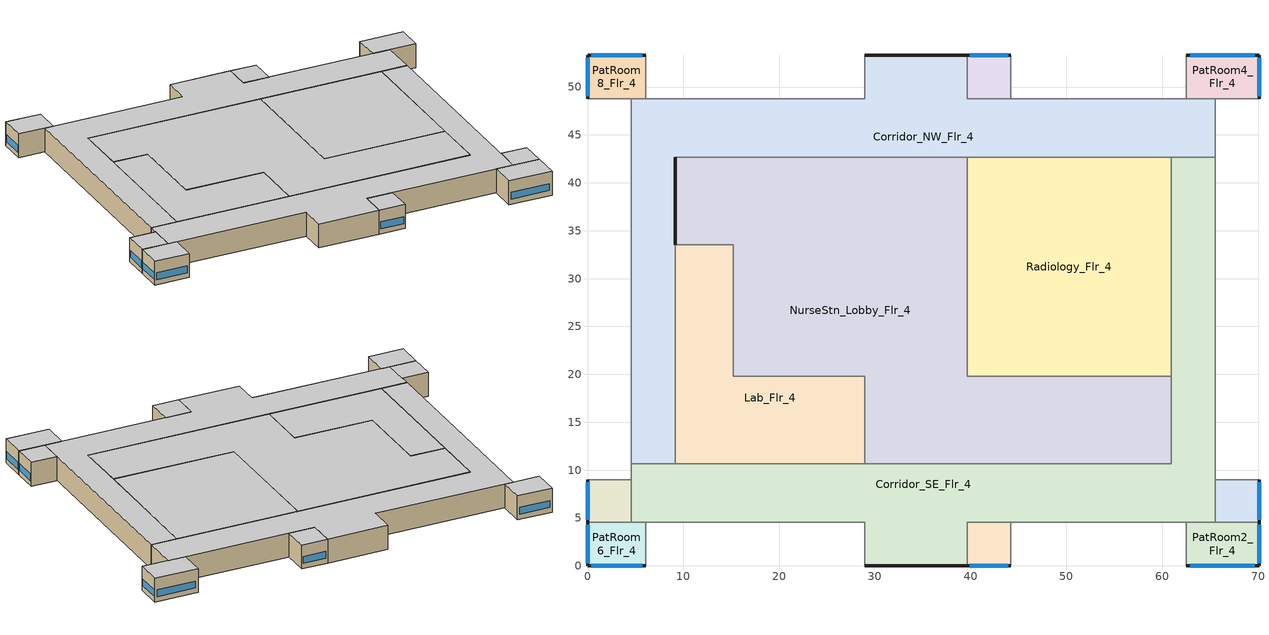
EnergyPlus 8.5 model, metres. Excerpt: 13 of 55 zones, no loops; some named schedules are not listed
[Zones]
PatRoom1_Mult10_Flr_4
 floor adiabatic (int_slab_floor): 44.2,4.57 44.2,0 39.62,0 39.62,4.57 z12.8
 wall outside (res_ext_wall): 39.62,0 44.2,0 z12.8:17.07
 wall adiabatic (int_wall): 44.2,0 44.2,4.57 39.62,4.57 39.62,0 z12.8:17.07
 window (Window_U_0.57_SHGC_0.39): 39.9,0 43.92,0 z13.72:14.94
 ceiling adiabatic (int_slab_ceiling): 39.62,4.57 39.62,0 44.2,0 44.2,4.57 z17.07
PatRoom2_Flr_4
 floor adiabatic (int_slab_floor): 70.1,4.57 70.1,0 62.48,0 62.48,4.57 z12.8
 wall outside (res_ext_wall): 62.48,0 70.1,0 70.1,4.57 z12.8:17.07
 wall adiabatic (int_wall): 70.1,4.57 62.48,4.57 62.48,0 z12.8:17.07
 window (Window_U_0.57_SHGC_0.39): 70.1,0.27 70.1,4.3 / 62.94,0 69.65,0 z13.72:14.94
 ceiling adiabatic (int_slab_ceiling): 62.48,4.57 62.48,0 70.1,0 70.1,4.57 z17.07
PatRoom3_Mult10_Flr_4
 floor adiabatic (int_slab_floor): 70.1,8.99 70.1,4.57 65.53,4.57 65.53,8.99 z12.8
 wall outside (res_ext_wall): 70.1,4.57 70.1,8.99 z12.8:17.07
 wall adiabatic (int_wall): 70.1,8.99 65.53,8.99 65.53,4.57 70.1,4.57 z12.8:17.07
 window (Window_U_0.57_SHGC_0.39): 70.1,4.84 70.1,8.73 z13.72:14.94
 ceiling adiabatic (int_slab_ceiling): 65.53,8.99 65.53,4.57 70.1,4.57 70.1,8.99 z17.07
PatRoom4_Flr_4
 floor adiabatic (int_slab_floor): 70.1,53.34 70.1,48.77 62.48,48.77 62.48,53.34 z12.8
 wall outside (res_ext_wall): 70.1,48.77 70.1,53.34 62.48,53.34 z12.8:17.07
 wall adiabatic (int_wall): 62.48,53.34 62.48,48.77 70.1,48.77 z12.8:17.07
 window (Window_U_0.57_SHGC_0.39): 69.65,53.34 62.94,53.34 / 70.1,49.04 70.1,53.07 z13.72:14.94
 ceiling adiabatic (int_slab_ceiling): 62.48,53.34 62.48,48.77 70.1,48.77 70.1,53.34 z17.07
PatRoom5_Mult10_Flr_4
 floor adiabatic (int_slab_floor): 44.2,53.34 44.2,48.77 39.62,48.77 39.62,53.34 z12.8
 wall outside (res_ext_wall): 44.2,53.34 39.62,53.34 z12.8:17.07
 wall adiabatic (int_wall): 39.62,53.34 39.62,48.77 44.2,48.77 44.2,53.34 z12.8:17.07
 window (Window_U_0.57_SHGC_0.39): 43.92,53.34 39.9,53.34 z13.72:14.94
 ceiling adiabatic (int_slab_ceiling): 39.62,53.34 39.62,48.77 44.2,48.77 44.2,53.34 z17.07
Radiology_Flr_4
 floor adiabatic (int_slab_floor): 60.96,42.67 60.96,19.81 39.62,19.81 39.62,42.67 z12.8
 wall to Corridor_NW_Flr_4 (int_wall): 60.96,42.67 39.62,42.67 z12.8:17.07
 wall to Corridor_SE_Flr_4 (int_wall): 60.96,19.81 60.96,42.67 z12.8:17.07
 wall to NurseStn_Lobby_Flr_4 (int_wall): 39.62,42.67 39.62,19.81 60.96,19.81 z12.8:17.07
 ceiling adiabatic (int_slab_ceiling): 39.62,42.67 39.62,19.81 60.96,19.81 60.96,42.67 z17.07
PatRoom6_Flr_4
 floor adiabatic (int_slab_floor): 6.1,4.57 6.1,0 0,0 0,4.57 z12.8
 wall outside (res_ext_wall): 0,4.57 0,0 6.1,0 z12.8:17.07
 wall adiabatic (int_wall): 6.1,0 6.1,4.57 0,4.57 z12.8:17.07
 window (Window_U_0.57_SHGC_0.39): 0.37,0 5.73,0 / 0,4.3 0,0.27 z13.72:14.94
 ceiling adiabatic (int_slab_ceiling): 0,4.57 0,0 6.1,0 6.1,4.57 z17.07
PatRoom7_Mult10_Flr_4
 floor adiabatic (int_slab_floor): 4.57,8.99 4.57,4.57 0,4.57 0,8.99 z12.8
 wall outside (res_ext_wall): 0,8.99 0,4.57 z12.8:17.07
 wall adiabatic (int_wall): 0,4.57 4.57,4.57 4.57,8.99 0,8.99 z12.8:17.07
 window (Window_U_0.57_SHGC_0.39): 0,8.73 0,4.84 z13.72:14.94
 ceiling adiabatic (int_slab_ceiling): 0,8.99 0,4.57 4.57,4.57 4.57,8.99 z17.07
PatRoom8_Flr_4
 floor adiabatic (int_slab_floor): 6.1,53.34 6.1,48.77 0,48.77 0,53.34 z12.8
 wall outside (res_ext_wall): 6.1,53.34 0,53.34 0,48.77 z12.8:17.07
 wall adiabatic (int_wall): 0,48.77 6.1,48.77 6.1,53.34 z12.8:17.07
 window (Window_U_0.57_SHGC_0.39): 5.73,53.34 0.37,53.34 / 0,53.07 0,49.04 z13.72:14.94
 ceiling adiabatic (int_slab_ceiling): 0,53.34 0,48.77 6.1,48.77 6.1,53.34 z17.07
NurseStn_Lobby_Flr_4
 floor adiabatic (int_slab_floor): 39.62,42.67 39.62,19.81 60.96,19.81 60.96,10.67 28.96,10.67 28.96,19.81 15.24,19.81 15.24,33.53 9.14,33.53 9.14,42.67 z12.8
 wall outside (Air_Wall): 9.14,42.67 9.14,33.53 z12.8:17.07
 wall to Corridor_NW_Flr_4 (Air_Wall): 39.62,42.67 9.14,42.67 z12.8:17.07
 wall to Corridor_SE_Flr_4 (Air_Wall): 28.96,10.67 60.96,10.67 60.96,19.81 z12.8:17.07
 wall to Lab_Flr_4 (int_wall): 9.14,33.53 15.24,33.53 15.24,19.81 28.96,19.81 28.96,10.67 z12.8:17.07
 ceiling adiabatic (int_slab_ceiling): 9.14,42.67 9.14,33.53 15.24,33.53 15.24,19.81 28.96,19.81 28.96,10.67 60.96,10.67 60.96,19.81 39.62,19.81 39.62,42.67 z17.07
Lab_Flr_4
 floor adiabatic (int_slab_floor): 28.96,19.81 28.96,10.67 9.14,10.67 9.14,33.53 15.24,33.53 15.24,19.81 z12.8
 wall to Corridor_SE_Flr_4 (int_wall): 9.14,10.67 28.96,10.67 z12.8:17.07
 wall to Corridor_NW_Flr_4 (int_wall): 9.14,33.58 9.14,10.67 z12.8:17.07
 ceiling adiabatic (int_slab_ceiling): 9.14,33.53 9.14,10.67 28.96,10.67 28.96,19.81 15.24,19.81 15.24,33.53 z17.07
Corridor_SE_Flr_4
 floor adiabatic (int_slab_floor): 65.53,42.67 65.53,4.57 39.62,4.57 39.62,0 28.96,0 28.96,4.57 4.57,4.57 4.57,10.67 60.96,10.67 60.96,42.67 z12.8
 wall outside (res_ext_wall): 28.96,0 39.62,0 z12.8:17.07
 wall adiabatic (int_wall): 39.62,0 39.62,4.57 65.53,4.57 65.53,42.67 / 4.57,10.67 4.57,4.57 28.96,4.57 28.96,0 z12.8:17.07
 wall to Corridor_NW_Flr_4 (Air_Wall): 65.53,42.67 60.96,42.67 / 9.14,10.67 4.57,10.67 z12.8:17.07
 ceiling adiabatic (int_slab_ceiling): 4.57,10.67 4.57,4.57 28.96,4.57 28.96,0 39.62,0 39.62,4.57 65.53,4.57 65.53,42.67 60.96,42.67 60.96,10.67 z17.07
Corridor_NW_Flr_4
 floor adiabatic (int_slab_floor): 65.53,48.77 65.53,42.67 9.14,42.67 9.14,10.67 4.57,10.67 4.57,48.77 28.96,48.77 28.96,53.34 39.62,53.34 39.62,48.77 z12.8
 wall outside (Air_Wall): 9.14,33.58 9.14,42.67 z12.8:17.07
 wall outside (res_ext_wall): 39.62,53.34 28.96,53.34 z12.8:17.07
 wall adiabatic (int_wall): 65.53,42.67 65.53,48.77 39.62,48.77 39.62,53.34 / 28.96,53.34 28.96,48.77 4.57,48.77 4.57,10.67 z12.8:17.07
 ceiling adiabatic (int_slab_ceiling): 4.57,48.77 4.57,10.67 9.14,10.67 9.14,42.67 65.53,42.67 65.53,48.77 39.62,48.77 39.62,53.34 28.96,53.34 28.96,48.77 z17.07
[Building]
Hospital: North Axis {deg}=0; Terrain=City; Loads Convergence Tolerance Value=0.04; Temperature Convergence Tolerance Value {deltaC}=0.2; Solar Distribution=FullInteriorAndExterior; Maximum Number of Warmup Days=25; Minimum Number of Warmup Days=6
[Site:Location]
USA_CA_Los.Angeles.Intl.AP.722950_TMY3.epw Design_Conditions: Latitude {deg}=33.9416; Longitude {deg}=-118.409; Time Zone {hr}=-6; Elevation {m}=125
[SizingPeriod:DesignDay] Day of Month=21; Dry-Bulb Temperature Range Modifier Type=DefaultMultipliers; Humidity Condition Type=Wetbulb; Barometric Pressure {Pa}=100965; Rain {Yes/No}=No; Snow on ground {Yes/No}=No; Daylight Savings Time Indicator=No
Name | Month | Day Type | Maximum Dry-Bulb Temperature {C} | Daily Dry-Bulb Temperature Range {C} | Wetbulb at Maximum Dry-Bulb {C} | Wind Speed {m/s} design conditions vs. traditional 6.71 m/s (15 mph) | Wind Direction {Degrees; N=0, S=180} | Solar Model Indicator | Clearness {0.0 to 1.1} | Wind Speed {m/s} design conditions vs. traditional 3.35 m/s (7mph) | ASHRAE Clear Sky Optical Depth for Beam Irradiance (taub) | ASHRAE Clear Sky Optical Depth for Diffuse Irradiance (taud)
Los Angeles Intl Arpt Ann Htg 99.6% Condns DB | 1 | WinterDesignDay | 6.9 | 0 | 6.9 | 2.4 | 90 | ASHRAEClearSky | 0
Los Angeles Intl Arpt Ann Clg .4% Condns DB=>MWB | 8 | SummerDesignDay | 28.7 | 6 | 17.9 |  | 250 | ASHRAETau |  | 4.1 | 0.44 | 2.108
[Site:WaterMainsTemperature]
Calculation Method=Correlation; Annual Average Outdoor Air Temperature {C}=9.75; Maximum Difference In Monthly Average Outdoor Air Temperatures {deltaC}=28.14
[Material]
Name | Roughness | Thickness {m} | Conductivity {W/m-K} | Density {kg/m3} | Specific Heat {J/kg-K} | Thermal Absorptance | Solar Absorptance | Visible Absorptance
Std Wood 6inch | MediumSmooth | 0.15 | 0.12 | 540 | 1210 | 0.9 | 0.7 | 0.7
G01 13mm gypsum board | Smooth | 0.0127 | 0.16 | 800 | 1090 | 0.9 | 0.7 | 0.5
200mm Normalweight concrete wall | MediumRough | 0.2032 | 2.31 | 2322 | 832
100mm Normalweight concrete floor | MediumRough | 0.1016 | 2.31 | 2322 | 832
[Material:NoMass] Thermal Absorptance=0.9; Solar Absorptance=0.7
Name | Roughness | Thermal Resistance {m2-K/W} | Visible Absorptance
CP02 CARPET PAD | VeryRough | 0.21648 | 0.8
Air_Wall_Material | Rough | 0.207949
Res_Exterior_Wall_Insulation | MediumSmooth | 1.63975 | 0.7
[WindowMaterial:Glazing] Optical Data Type=SpectralAverage; Thickness {m}=0.006; Infrared Transmittance at Normal Incidence=0; Front Side Infrared Hemispherical Emissivity=0.84; Conductivity {W/m-K}=0.9
Name | Solar Transmittance at Normal Incidence | Front Side Solar Reflectance at Normal Incidence | Back Side Solar Reflectance at Normal Incidence | Visible Transmittance at Normal Incidence | Front Side Visible Reflectance at Normal Incidence | Back Side Visible Reflectance at Normal Incidence | Back Side Infrared Hemispherical Emissivity
CLEAR 6MM | 0.775 | 0.071 | 0.071 | 0.881 | 0.08 | 0.08 | 0.84
REF D CLEAR 6MM | 0.429 | 0.308 | 0.379 | 0.334 | 0.453 | 0.505 | 0.82
[WindowMaterial:Gas]
AIR 6MM: Gas Type=Air; Thickness {m}=0.0063
[Construction]
InteriorFurnishings: Std Wood 6inch
Air_Wall: Air_Wall_Material
int_wall: G01 13mm gypsum board, G01 13mm gypsum board
int_slab_floor: 100mm Normalweight concrete floor, CP02 CARPET PAD
int_slab_ceiling: CP02 CARPET PAD, 100mm Normalweight concrete floor
res_ext_wall: 200mm Normalweight concrete wall, Res_Exterior_Wall_Insulation, G01 13mm gypsum board
Window_U_0.57_SHGC_0.39: REF D CLEAR 6MM, AIR 6MM, CLEAR 6MM
[Zone] Type=1; Ceiling Height {m}=4.2683; Floor Area {m2}=autocalculate; Part of Total Floor Area=YES
Name | Multiplier | Volume {m3}
PatRoom1_Mult10_Flr_4; PatRoom5_Mult10_Flr_4 | 10 | 89.21
PatRoom2_Flr_4; PatRoom4_Flr_4 | 1 | 148.71
PatRoom3_Mult10_Flr_4; PatRoom7_Mult10_Flr_4 | 10 | 86.26
Radiology_Flr_4 | 1 | 2081.82
PatRoom6_Flr_4; PatRoom8_Flr_4 | 1 | 118.96
NurseStn_Lobby_Flr_4 | 1 | 3866.22
Lab_Flr_4 | 1 | 1129.43
Corridor_SE_Flr_4; Corridor_NW_Flr_4 | 1 | 2418.88
[InternalMass] Construction=InteriorFurnishings
Name | Zone | Surface Area {m2}
PatRoom1_Mult10_Flr_4_InternalMass_1 | PatRoom1_Mult10_Flr_4 | 41.8064
PatRoom2_Flr_4_InternalMass_1 | PatRoom2_Flr_4 | 69.6773
PatRoom3_Mult10_Flr_4_InternalMass_1 | PatRoom3_Mult10_Flr_4 | 40.4165
PatRoom4_Flr_4_InternalMass_1 | PatRoom4_Flr_4 | 69.6773
PatRoom5_Mult10_Flr_4_InternalMass_1 | PatRoom5_Mult10_Flr_4 | 41.8064
Radiology_Flr_4_InternalMass_1 | Radiology_Flr_4 | 975.4819
PatRoom6_Flr_4_InternalMass_1 | PatRoom6_Flr_4 | 55.7418
PatRoom7_Mult10_Flr_4_InternalMass_1 | PatRoom7_Mult10_Flr_4 | 40.4165
PatRoom8_Flr_4_InternalMass_1 | PatRoom8_Flr_4 | 55.7418
NurseStn_Lobby_Flr_4_InternalMass_1 | NurseStn_Lobby_Flr_4 | 1811.61
Lab_Flr_4_InternalMass_1 | Lab_Flr_4 | 529.5473
Corridor_SE_Flr_4_InternalMass_1 | Corridor_SE_Flr_4 | 1133.42
Corridor_NW_Flr_4_InternalMass_1 | Corridor_NW_Flr_4 | 1133.42
[SurfaceProperty:OtherSideCoefficients] Combined Convective/Radiative Film Coefficient {W/m2-K}=0; Constant Temperature {C}=1; Constant Temperature Coefficient=1; External Dry-Bulb Temperature Coefficient=0; Ground Temperature Coefficient=0; Wind Speed Coefficient=0; Zone Air Temperature Coefficient=0; Sinusoidal Variation of Constant Temperature Coefficient=No; Period of Sinusoidal Variation {hr}=24
Name | Constant Temperature Schedule
surfPropOthSdCoefBasementAvgWall | scheduleOSCBasementWallSurfaceTemp
surfPropOthSdCoefBasementAvgFloor | scheduleOSCBasementFloorTemp
surfPropOthSdCoefBasementUpperWall | scheduleOSCBasementUpperWallTemp
surfPropOthSdCoefBasementLowerWall | scheduleOSCBasementLowerWallTemp
[People] Number of People Calculation Method=People; Fraction Radiant=0.3; Sensible Heat Fraction=AUTOCALCULATE; Activity Level Schedule=ACTIVITY_SCH; Enable ASHRAE 55 Comfort Warnings=No; Mean Radiant Temperature Calculation Type=ZoneAveraged; Work Efficiency Schedule=WORK_EFF_SCH; Clothing Insulation Calculation Method=ClothingInsulationSchedule; Clothing Insulation Schedule=CLOTHING_SCH; Air Velocity Schedule=AIR_VELO_SCH; Thermal Comfort Model 1 Type=FANGER
Name | Zone or ZoneList | Number of People Schedule | Number of People
PatRoom1_Mult10_Flr_4 | PatRoom1_Mult10_Flr_4 | BLDG_OCC_EXTD_SCH | 1.1244
PatRoom2_Flr_4 | PatRoom2_Flr_4 | BLDG_OCC_EXTD_SCH | 1.8744
PatRoom3_Mult10_Flr_4 | PatRoom3_Mult10_Flr_4 | BLDG_OCC_EXTD_SCH | 1.0873
PatRoom4_Flr_4 | PatRoom4_Flr_4 | BLDG_OCC_EXTD_SCH | 1.8744
PatRoom5_Mult10_Flr_4 | PatRoom5_Mult10_Flr_4 | BLDG_OCC_EXTD_SCH | 1.1244
Radiology_Flr_4 | Radiology_Flr_4 | BLDG_OCC_SCH | 26.2404
PatRoom6_Flr_4 | PatRoom6_Flr_4 | BLDG_OCC_EXTD_SCH | 1.4994
PatRoom7_Mult10_Flr_4 | PatRoom7_Mult10_Flr_4 | BLDG_OCC_EXTD_SCH | 1.0873
PatRoom8_Flr_4 | PatRoom8_Flr_4 | BLDG_OCC_EXTD_SCH | 1.4994
NurseStn_Lobby_Flr_4 | NurseStn_Lobby_Flr_4 | BLDG_OCC_EXTD_SCH | 12.9952
Lab_Flr_4 | Lab_Flr_4 | BLDG_OCC_SCH | 14.2446
Corridor_SE_Flr_4 | Corridor_SE_Flr_4 | BLDG_OCC_EXTD_SCH | 6.0978
Corridor_NW_Flr_4 | Corridor_NW_Flr_4 | BLDG_OCC_EXTD_SCH | 6.0978
[Lights] Design Level Calculation Method=Watts/Area; Return Air Fraction=0; Fraction Radiant=0.7; Fraction Visible=0.2; Fraction Replaceable=1; Return Air Fraction Calculated from Plenum Temperature=No
Name | Zone or ZoneList | Schedule | Watts per Zone Floor Area {W/m2}
PatRoom1_Mult10_Flr_4_Lights | PatRoom1_Mult10_Flr_4 | BLDG_LIGHT_EXTD_SCH | 7.534737
PatRoom2_Flr_4_Lights | PatRoom2_Flr_4 | BLDG_LIGHT_EXTD_SCH | 7.534737
PatRoom3_Mult10_Flr_4_Lights | PatRoom3_Mult10_Flr_4 | BLDG_LIGHT_EXTD_SCH | 7.534737
PatRoom4_Flr_4_Lights | PatRoom4_Flr_4 | BLDG_LIGHT_EXTD_SCH | 7.534737
PatRoom5_Mult10_Flr_4_Lights | PatRoom5_Mult10_Flr_4 | BLDG_LIGHT_EXTD_SCH | 7.534737
Radiology_Flr_4_Lights | Radiology_Flr_4 | BLDG_LIGHT_RADIOLOGY_SCH | 4.305564
PatRoom6_Flr_4_Lights | PatRoom6_Flr_4 | BLDG_LIGHT_EXTD_SCH | 7.534737
PatRoom7_Mult10_Flr_4_Lights | PatRoom7_Mult10_Flr_4 | BLDG_LIGHT_EXTD_SCH | 7.534737
PatRoom8_Flr_4_Lights | PatRoom8_Flr_4 | BLDG_LIGHT_EXTD_SCH | 7.534737
NurseStn_Lobby_Flr_4_Lights | NurseStn_Lobby_Flr_4 | BLDG_LIGHT_NURSEFLR234_SCH | 12.7014
Lab_Flr_4_Lights | Lab_Flr_4 | BLDG_LIGHT_SCH | 15.0695
Corridor_SE_Flr_4_Lights | Corridor_SE_Flr_4 | BLDG_LIGHT_CORRIDOR_SCH | 10.76391
Corridor_NW_Flr_4_Lights | Corridor_NW_Flr_4 | BLDG_LIGHT_CORRIDOR_SCH | 10.76391
[ElectricEquipment] Design Level Calculation Method=EquipmentLevel; Fraction Latent=0; Fraction Radiant=0.5; Fraction Lost=0
Name | Zone or ZoneList | Schedule | Design Level {W}
PatRoom1_Mult10_Flr_4_MiscPlug_Equip | PatRoom1_Mult10_Flr_4 | BLDG_EQUIP_EXTD_SCH | 449.8365
PatRoom2_Flr_4_MiscPlug_Equip | PatRoom2_Flr_4 | BLDG_EQUIP_EXTD_SCH | 749.7275
PatRoom3_Mult10_Flr_4_MiscPlug_Equip | PatRoom3_Mult10_Flr_4 | BLDG_EQUIP_EXTD_SCH | 434.8813
PatRoom4_Flr_4_MiscPlug_Equip | PatRoom4_Flr_4 | BLDG_EQUIP_EXTD_SCH | 749.7275
PatRoom5_Mult10_Flr_4_MiscPlug_Equip | PatRoom5_Mult10_Flr_4 | BLDG_EQUIP_EXTD_SCH | 449.8365
Radiology_Flr_4_MiscPlug_Equip | Radiology_Flr_4 | BLDG_EQUIP_SCH | 52499.9
PatRoom6_Flr_4_MiscPlug_Equip | PatRoom6_Flr_4 | BLDG_EQUIP_EXTD_SCH | 599.782
PatRoom7_Mult10_Flr_4_MiscPlug_Equip | PatRoom7_Mult10_Flr_4 | BLDG_EQUIP_EXTD_SCH | 434.8813
PatRoom8_Flr_4_MiscPlug_Equip | PatRoom8_Flr_4 | BLDG_EQUIP_EXTD_SCH | 599.782
NurseStn_Lobby_Flr_4_MiscPlug_Equip | NurseStn_Lobby_Flr_4 | BLDG_EQUIP_EXTD_SCH | 10136
Lab_Flr_4_MiscPlug_Equip | Lab_Flr_4 | BLDG_EQUIP_SCH | 11395.9
[ZoneInfiltration:DesignFlowRate] Schedule=INFIL_SCH_PNNL; Design Flow Rate Calculation Method=Flow/ExteriorArea; Flow per Exterior Surface Area {m3/s-m2}=0.00102413; Constant Term Coefficient=0; Temperature Term Coefficient=0; Velocity Term Coefficient=0.224; Velocity Squared Term Coefficient=0
Name | Zone or ZoneList
PatRoom1_Mult10_Flr_4_Infiltration | PatRoom1_Mult10_Flr_4
PatRoom2_Flr_4_Infiltration | PatRoom2_Flr_4
PatRoom3_Mult10_Flr_4_Infiltration | PatRoom3_Mult10_Flr_4
PatRoom4_Flr_4_Infiltration | PatRoom4_Flr_4
PatRoom5_Mult10_Flr_4_Infiltration | PatRoom5_Mult10_Flr_4
Radiology_Flr_4_Infiltration | Radiology_Flr_4
PatRoom6_Flr_4_Infiltration | PatRoom6_Flr_4
PatRoom7_Mult10_Flr_4_Infiltration | PatRoom7_Mult10_Flr_4
PatRoom8_Flr_4_Infiltration | PatRoom8_Flr_4
NurseStn_Lobby_Flr_4_Infiltration | NurseStn_Lobby_Flr_4
Lab_Flr_4_Infiltration | Lab_Flr_4
Corridor_SE_Flr_4_Infiltration | Corridor_SE_Flr_4
Corridor_NW_Flr_4_Infiltration | Corridor_NW_Flr_4
[Exterior:Lights]
Exterior_Lights: Schedule=Exterior_Lgt_ALWAYS_ON; Design Level {W}=16636; Control Option=AstronomicalClock
[Exterior:FuelEquipment] Fuel Use Type=Electricity
Name | Schedule | Design Level {W}
Elevators | BLDG_ELEVATORS | 162963
Elevators_Lights_Fan | ELEV_LIGHT_FAN_SCH_24_7 | 1295.2
[EnergyManagementSystem:Program]
HotWaterSystemDispatch: SET TotalBoilers=0; If B1_D_x>0; SET TotalBoilers=TotalBoilers+1; ENDIF; If B2_D>0; SET TotalBoilers=TotalBoilers+1; ENDIF; If B3_D>0; SET TotalBoilers=TotalBoilers+1; ENDIF; If B4_D>0; SET TotalBoilers=TotalBoilers+1; ENDIF; If B5_D>0; SET TotalBoilers=TotalBoilers+1; ENDIF; If B6_D>0; SET TotalBoilers=TotalBoilers+1; ENDIF; If TotalBoilers==0; SET St1_H=0; SET St2_H=0; SET St3_H=0; SET St4_H=0; SET St5_H=0; SET St6_H=0; SET St7_H=1; ELSEIF TotalBoilers==1; SET St1_H=1; SET St2_H=0; SET St3_H=0; SET St4_H=0; SET St5_H=0; SET St6_H=0; SET St7_H=0; ELSEIF TotalBoilers==2; SET St1_H=0; SET St2_H=1; SET St3_H=0; SET St4_H=0; SET St5_H=0; SET St6_H=0; SET St7_H=0; ELSEIF TotalBoilers==3; SET St1_H=0; SET St2_H=0; SET St3_H=1; SET St4_H=0; SET St5_H=0; SET St6_H=0; SET St7_H=0; ELSEIF TotalBoilers==4; SET St1_H=0; SET St2_H=0; SET St3_H=0; SET St4_H=1; SET St5_H=0; SET St6_H=0; SET St7_H=0; ELSEIF TotalBoilers==5; SET St1_H=0; SET St2_H=0; SET St3_H=0; SET St4_H=0; SET St5_H=1; SET St6_H=0; SET St7_H=0; ELSEIF TotalBoilers==6; SET St1_H=0; SET St2_H=0; SET St3_H=0; SET St4_H=0; SET St5_H=0; SET St6_H=1; SET St7_H=0; ENDIF
Heating_Cooling_Loads: SET CoolingLoad= (CDO-CDI)*CM*4.184; SET HeatingLoad= (HDI-HDO)*HM*4.184
FuelCellWasteHeat: SET PLF= P_fuelCell/600000; SET Eff=0.2007-(0.0047*PLF*PLF*PLF)-(0.2408*PLF*PLF)+0.4153*PLF; SET ExhaustTemp = 752-(631.72*PLF*PLF*PLF)+(1760.6*PLF*PLF)-1706*PLF; SET WasteHeat=P_fuelCell*(1-Eff)/Eff; SET ExhaustEff= (ExhaustTemp-THW)/(ExhaustTemp-T_OA); SET WasteHeat=WasteHeat*ExhaustEff; SET FC_Cap_A=WasteHeat/2400000
